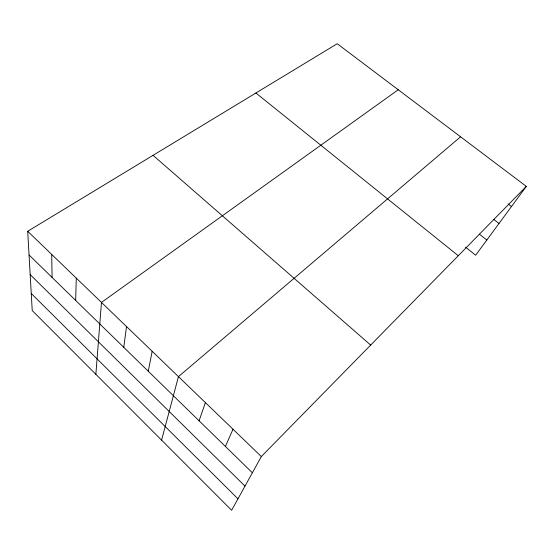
<?xml version="1.0" encoding="UTF-8"?>
<svg xmlns="http://www.w3.org/2000/svg" width="554" height="554" viewBox="0 0 554 554"><rect width="100%" height="100%" fill="white"/><g stroke="black" fill="none" stroke-linecap="round" stroke-linejoin="round"><path stroke-width="0.83" d="M75.663 300.413L76.286 278.129M95.863 374.31L101.472 302.408L398.236 89.755M123.757 347.323L126.513 326.555M148.278 371.242L152.163 351.291M161.602 440.139L178.45 376.63L460.589 136.803M199.087 420.791L205.389 402.606M225.409 446.469L233.012 429.239M526.3 186.386L261.336 456.551L231.634 510.276L32.229 310.579L27.7 231.281L337.234 43.724L526.3 186.386L475.651 255.221L465.575 247.174M508.143 203.934L511.494 206.51M493.642 219.322L498.995 223.491M479.459 234.217L486.827 240.027M255.893 93.01L458.283 255.733M153.049 155.328L370.668 345.08M27.7 231.281L261.336 456.551M29.05 254.951L252.375 472.77M30.172 274.611L244.993 486.114M31.253 293.475L237.957 498.829M51.702 254.424L52.09 277.422"/></g></svg>
